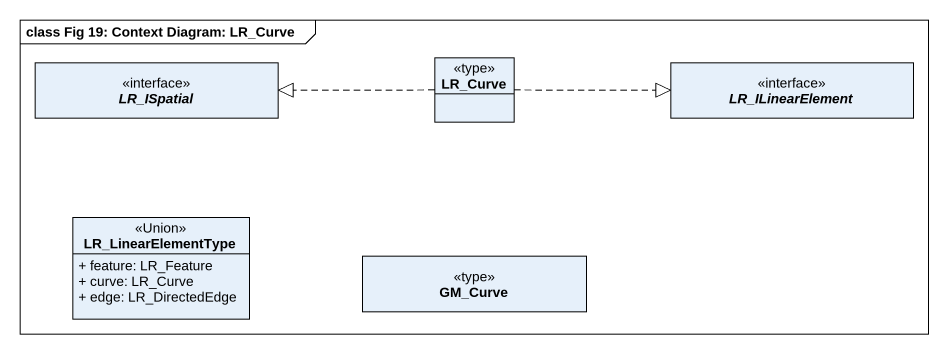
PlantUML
@startuml
mainframe class Fig 19: Context Diagram: LR_Curve
hide circle
hide empty members
skinparam classAttributeIconSize 0
interface LR_ISpatial <<interface>>
class LR_Curve <<type>>
interface LR_ILinearElement <<interface>>
class LR_LinearElementType <<Union>> {
  + feature: LR_Feature
  + curve: LR_Curve
  + edge: LR_DirectedEdge
}
class GM_Curve <<type>>
LR_Curve .left.|> LR_ISpatial
LR_Curve .right.|> LR_ILinearElement
@enduml
